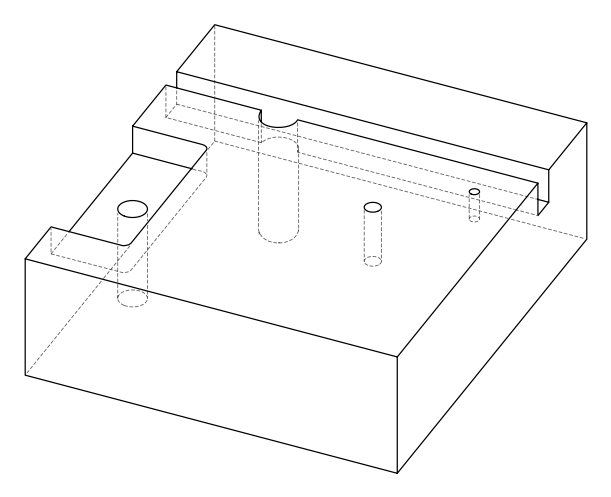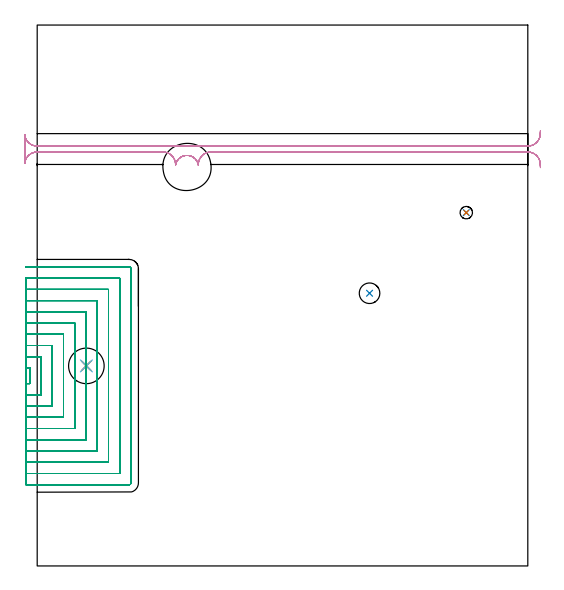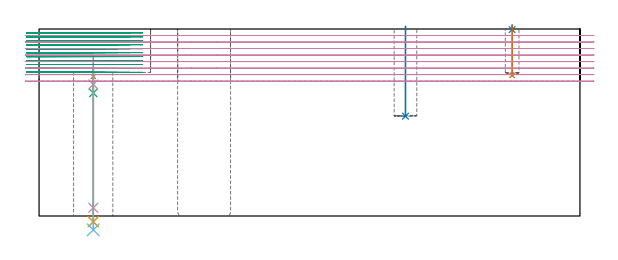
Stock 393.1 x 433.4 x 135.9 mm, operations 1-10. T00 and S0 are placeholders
(PLAN: 11 operations, 9 tool changes, 108.3 min)
(1 SPOT_DRILL | STEP1HOLE | NXT0321_9005460120000 | 0.06 min | 3732 mm3)
(2 SPOT_DRILL_1 | STEP1POCKET | NXT0321_9005460120000 | 0.03 min | 1 mm3)
(3 DRILL_BLIND_HOLE_INTO_CENTER | STEP1HOLE | NXT0301_071 | 0.08 min | 933 mm3)
(4 GUN_DRILL_THROUGH_HOLE | STEP1HOLE | UGT0307_009 | 0.6 min | 10645 mm3)
(5 DRILL_TO_ENLARGE_THROUGH_HOLE | STEP1HOLE | NXT0301_104 | 0.45 min | 5550 mm3)
(6 DRILL_TO_ENLARGE_THROUGH_HOLE_1 | STEP1HOLE | UGT0301_392 | 0.47 min | 65769 mm3)
(7 DRILL_BLIND_HOLE_INTO_CENTER_1 | STEP1POCKET | NXT0301_071 | 0.14 min | 2532 mm3)
(8 INDEXABLE_INSERT_DRILL_BLIND_HOLE_FROM_SOLID | STEP1POCKET_1 | NXT0302_004 | 0.26 min | 13485 mm3)
(9 MILL_SLOT | SLOT_PARTIAL_RECTANGULAR | NXT0201_011 | Follow Part, ap 3, ae 75% | 78.3 min | 455645 mm3)
(10 MILL_RECTANGULAR_SLOT | SLOT_RECTANGULAR | UGT0201_094 | Follow Part, ap 5, ae 75% | 14.47 min | 381240 mm3)
(11 MILL_THROUGH_HOLE_FROM_SOLID_MATERIAL | STEP1HOLE_1 | NXT0201_007 | Circular | 13.41 min | 125332 mm3)
(TOOL NXT0321_9005460120000 | NC Spot Drill, 142deg, 12mm, Carbide, Uncoated | D12 PA142 FL30 Z2)
(TOOL NXT0301_071 | Carbide Drill 10mm [860.1-1000-030A1-MM 2214] | D10 PA140 FL47 Z2)
(TOOL UGT0307_009 | Gun Drill 12 mm | D12 PA130 FL24 Z1)
(TOOL NXT0301_104 | Carbide Drill 14mm [860.1-1400-112A1-MM 2214] | D14 PA140 FL123 Z2)
(TOOL UGT0301_392 | Twist Drill 28.5 mm | D28.5 PA118 FL165 Z2)
(TOOL NXT0302_004 | Index. Insert Drill 16.5mm [880-D1650L20-05] | D16.5 PA176 FL83 Z2)
(TOOL NXT0201_011 | ENDMILL 12mm [2P460-1200-NA 1630] | D12 FL38 Z6)
(TOOL UGT0201_094 | End mill 20 mm | D20 FL38 Z4)
(TOOL NXT0201_007 | ENDMILL 25mm [R216.25-25050GCK54P 1620] | D25 R3 FL54 Z5)
(OP 1 SPOT_DRILL)
G17 G21 G94 G90
T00 M6
G54
G17 G0 G90 X39.4 Y160.3 S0 M3
G43 Z145.9 H0
G94 G81 G98 Z101.4 F250. R107.4
G80
M5
M2
(OP 2 SPOT_DRILL_1)
G17 G21 G94 G90
T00 M6
G54
G17 G0 G90 X343.8 Y283.1 S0 M3
G43 Z145.9 H0
G94 G81 G98 Z135.47 F250. R138.9
G80
M5
M2
(OP 3 DRILL_BLIND_HOLE_INTO_CENTER)
G17 G21 G94 G90
T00 M6
G54
G17 G0 G90 X39.4 Y160.3 S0 M3
G43 Z145.9 H1
G94 G81 G98 Z89.4 F250. R106.4
G80
M5
M2
(OP 4 GUN_DRILL_THROUGH_HOLE)
G17 G21 G94 G90
T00 M6
G54
G17 G0 G90 X39.4 Y160.3 M8
G43 Z145.9 H0
Z115.231
S716 M3
G94 G1 Z95.602 F125. M26
G4 X.084
Z6. F250.
G4 X.084
Z-4.298 F125.
G4 X.084
M5
M9
G0 Z115.231
Z145.9
M2
(OP 5 DRILL_TO_ENLARGE_THROUGH_HOLE)
G17 G21 G94 G90
T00 M6
G54
G17 G0 G90 X39.4 Y160.3 S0 M3
G43 Z145.9 H1
G94 G73 G98 Z-4.048 F250. Q13.556 R106.4
G80
M5
M2
(OP 6 DRILL_TO_ENLARGE_THROUGH_HOLE_1)
G17 G21 G94 G90
T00 M6
G54
G17 G0 G90 X39.4 Y160.3 S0 M3
G43 Z145.9 H0
G94 G73 G98 Z-10.062 F250. Q22.892 R106.4
G80
M5
M2
(OP 7 DRILL_BLIND_HOLE_INTO_CENTER_1)
G17 G21 G94 G90
T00 M6
G54
G17 G0 G90 X343.8 Y283.1 S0 M3
G43 Z145.9 H1
G94 G81 G98 Z102.2 F250. R137.9
G80
M5
M2
(OP 8 INDEXABLE_INSERT_DRILL_BLIND_HOLE_FROM_SOLID)
G17 G21 G94 G90
T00 M6
G54
G17 G0 G90 X266.3 Y218.5 S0 M3
G43 Z145.9 H1
G94 G81 G98 Z72.5 F250. R137.9
G80
M5
M2
(OP 9 MILL_SLOT)
G17 G21 G94 G90
T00 M6
G54
G17 G0 G90 X-9. Y146.1 S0 M3
G43 Z145.9 H1
Z133.036
G94 G1 X-6. F250.
X-5.9 F500.
Y158.6
X-6.
X-9. F250.
Y137.1
X-6.
X3.1 F500.
Y167.6
X-6.
X-9. F250.
Y128.1
X-6.
X12.1 F500.
Y176.6
X-6.
X-9. F250.
Y119.1
X-6.
X21.1 F500.
Y185.6
X-6.
X-9. F250.
Y110.1
X-6.
X30.1 F500.
Y194.6
X-6.
X-9. F250.
Y101.1
X-6.
X39.1 F500.
Y152.062
Y155.062 F250.
Y165.539 F500.
Y168.539 F250.
Y203.6 F500.
X-6.
X-9. F250.
Y92.1
X-6.
X48.1 F500.
Y212.6
X-6.
X-9. F250.
Y83.1
X-6.
X57.1 F500.
Y221.6
X-6.
X-9. F250.
Y74.1
X-6.
X66.1 F500.
Y230.6
X-6.
X-9. F250.
Y65.1
X-6.
X73.7 F500.
G3 X75.1 Y66.5 R1.4
G1 Y238.2
G3 X73.7 Y239.6 R1.4
G1 X-6.
X-9. F250.
G0 Y146.1 Z130.173
G1 X-6.
X-5.9 F500.
Y158.6
X-6.
X-9. F250.
Y137.1
X-6.
X3.1 F500.
Y167.6
X-6.
X-9. F250.
Y128.1
X-6.
X12.1 F500.
Y176.6
X-6.
X-9. F250.
Y119.1
X-6.
X21.1 F500.
Y185.6
X-6.
X-9. F250.
Y110.1
X-6.
X30.1 F500.
Y194.6
X-6.
X-9. F250.
Y101.1
X-6.
X39.1 F500.
Y152.062
Y155.062 F250.
Y165.539 F500.
Y168.539 F250.
Y203.6 F500.
X-6.
X-9. F250.
Y92.1
X-6.
X48.1 F500.
Y212.6
X-6.
X-9. F250.
Y83.1
X-6.
X57.1 F500.
Y221.6
X-6.
X-9. F250.
Y74.1
X-6.
X66.1 F500.
Y230.6
X-6.
X-9. F250.
Y65.1
X-6.
X73.7 F500.
G3 X75.1 Y66.5 R1.4
G1 Y238.2
G3 X73.7 Y239.6 R1.4
G1 X-6.
X-9. F250.
G0 Y146.1 Z127.309
G1 X-6.
X-5.9 F500.
Y158.6
X-6.
X-9. F250.
Y137.1
X-6.
X3.1 F500.
Y167.6
X-6.
X-9. F250.
Y128.1
X-6.
X12.1 F500.
Y176.6
X-6.
X-9. F250.
Y119.1
X-6.
X21.1 F500.
Y185.6
X-6.
X-9. F250.
Y110.1
X-6.
X30.1 F500.
Y194.6
X-6.
X-9. F250.
Y101.1
X-6.
X39.1 F500.
Y152.062
Y155.062 F250.
Y165.539 F500.
Y168.539 F250.
Y203.6 F500.
X-6.
X-9. F250.
Y92.1
X-6.
X48.1 F500.
Y212.6
X-6.
X-9. F250.
Y83.1
X-6.
X57.1 F500.
Y221.6
X-6.
X-9. F250.
Y74.1
X-6.
X66.1 F500.
Y230.6
X-6.
X-9. F250.
Y65.1
X-6.
X73.7 F500.
G3 X75.1 Y66.5 R1.4
G1 Y238.2
G3 X73.7 Y239.6 R1.4
G1 X-6.
X-9. F250.
G0 Y146.1 Z124.445
G1 X-6.
X-5.9 F500.
Y158.6
X-6.
X-9. F250.
Y137.1
X-6.
X3.1 F500.
Y167.6
X-6.
X-9. F250.
Y128.1
X-6.
X12.1 F500.
Y176.6
X-6.
X-9. F250.
Y119.1
X-6.
X21.1 F500.
Y185.6
X-6.
X-9. F250.
Y110.1
X-6.
X30.1 F500.
Y194.6
X-6.
X-9. F250.
Y101.1
X-6.
X39.1 F500.
Y152.062
Y155.062 F250.
Y165.54 F500.
Y168.54 F250.
Y203.6 F500.
X-6.
X-9. F250.
Y92.1
X-6.
X48.1 F500.
Y212.6
X-6.
X-9. F250.
Y83.1
X-6.
X57.1 F500.
Y221.6
X-6.
X-9. F250.
Y74.1
X-6.
X66.1 F500.
Y230.6
X-6.
X-9. F250.
Y65.1
X-6.
X73.7 F500.
G3 X75.1 Y66.5 R1.4
G1 Y238.2
G3 X73.7 Y239.6 R1.4
G1 X-6.
X-9. F250.
G0 Y146.1 Z121.582
G1 X-6.
X-5.9 F500.
Y158.6
X-6.
X-9. F250.
Y137.1
X-6.
X3.1 F500.
Y167.6
X-6.
X-9. F250.
Y128.1
X-6.
X12.1 F500.
Y176.6
X-6.
X-9. F250.
Y119.1
X-6.
X21.1 F500.
Y185.6
X-6.
X-9. F250.
Y110.1
X-6.
X30.1 F500.
Y194.6
X-6.
X-9. F250.
Y101.1
X-6.
X39.1 F500.
Y152.062
Y155.062 F250.
Y165.539 F500.
Y168.539 F250.
Y203.6 F500.
X-6.
X-9. F250.
Y92.1
X-6.
X48.1 F500.
Y212.6
X-6.
X-9. F250.
Y83.1
X-6.
X57.1 F500.
Y221.6
X-6.
X-9. F250.
Y74.1
X-6.
X66.1 F500.
Y230.6
X-6.
X-9. F250.
Y65.1
X-6.
X73.7 F500.
G3 X75.1 Y66.5 R1.4
G1 Y238.2
G3 X73.7 Y239.6 R1.4
G1 X-6.
X-9. F250.
G0 Y146.1 Z118.718
G1 X-6.
X-5.9 F500.
Y158.6
X-6.
X-9. F250.
Y137.1
X-6.
X3.1 F500.
Y167.6
X-6.
X-9. F250.
Y128.1
X-6.
X12.1 F500.
Y176.6
X-6.
X-9. F250.
Y119.1
X-6.
X21.1 F500.
Y185.6
X-6.
X-9. F250.
Y110.1
X-6.
X30.1 F500.
Y194.6
X-6.
X-9. F250.
Y101.1
X-6.
X39.1 F500.
Y152.062
Y155.062 F250.
Y165.539 F500.
Y168.539 F250.
Y203.6 F500.
X-6.
X-9. F250.
Y92.1
X-6.
X48.1 F500.
Y212.6
X-6.
X-9. F250.
Y83.1
X-6.
X57.1 F500.
Y221.6
X-6.
X-9. F250.
Y74.1
X-6.
X66.1 F500.
Y230.6
X-6.
X-9. F250.
Y65.1
X-6.
X73.7 F500.
G3 X75.1 Y66.5 R1.4
G1 Y238.2
G3 X73.7 Y239.6 R1.4
G1 X-6.
X-9. F250.
G0 Y146.1 Z115.855
G1 X-6.
X-5.9 F500.
Y158.6
X-6.
X-9. F250.
Y137.1
X-6.
X3.1 F500.
Y167.6
X-6.
X-9. F250.
Y128.1
X-6.
X12.1 F500.
Y176.6
X-6.
X-9. F250.
Y119.1
X-6.
X21.1 F500.
Y185.6
X-6.
X-9. F250.
Y110.1
X-6.
X30.1 F500.
Y194.6
X-6.
X-9. F250.
Y101.1
X-6.
X39.1 F500.
Y152.062
Y155.062 F250.
Y165.539 F500.
Y168.539 F250.
Y203.6 F500.
X-6.
X-9. F250.
Y92.1
X-6.
X48.1 F500.
Y212.6
X-6.
X-9. F250.
Y83.1
X-6.
X57.1 F500.
Y221.6
X-6.
X-9. F250.
Y74.1
X-6.
X66.1 F500.
Y230.6
X-6.
X-9. F250.
Y65.1
X-6.
X73.7 F500.
G3 X75.1 Y66.5 R1.4
G1 Y238.2
G3 X73.7 Y239.6 R1.4
G1 X-6.
X-9. F250.
G0 Y146.1 Z112.991
G1 X-6.
X-5.9 F500.
Y158.6
X-6.
X-9. F250.
Y137.1
X-6.
X3.1 F500.
Y167.6
X-6.
X-9. F250.
Y128.1
X-6.
X12.1 F500.
Y176.6
X-6.
X-9. F250.
Y119.1
X-6.
X21.1 F500.
Y185.6
X-6.
X-9. F250.
Y110.1
X-6.
X30.1 F500.
Y194.6
X-6.
X-9. F250.
Y101.1
X-6.
X39.1 F500.
Y152.062
Y155.062 F250.
Y165.539 F500.
Y168.539 F250.
Y203.6 F500.
X-6.
X-9. F250.
Y92.1
X-6.
X48.1 F500.
Y212.6
X-6.
X-9. F250.
Y83.1
X-6.
X57.1 F500.
Y221.6
X-6.
X-9. F250.
Y74.1
X-6.
X66.1 F500.
Y230.6
X-6.
X-9. F250.
Y65.1
X-6.
X73.7 F500.
G3 X75.1 Y66.5 R1.4
G1 Y238.2
G3 X73.7 Y239.6 R1.4
G1 X-6.
X-9. F250.
G0 Y146.1 Z110.127
G1 X-6.
X-5.9 F500.
Y158.6
X-6.
X-9. F250.
Y137.1
X-6.
X3.1 F500.
Y167.6
X-6.
X-9. F250.
Y128.1
X-6.
X12.1 F500.
Y176.6
X-6.
X-9. F250.
Y119.1
X-6.
X21.1 F500.
Y185.6
X-6.
X-9. F250.
Y110.1
X-6.
X30.1 F500.
Y194.6
X-6.
X-9. F250.
Y101.1
X-6.
X39.1 F500.
Y152.062
Y155.062 F250.
Y165.54 F500.
Y168.54 F250.
Y203.6 F500.
X-6.
X-9. F250.
Y92.1
X-6.
X48.1 F500.
Y212.6
X-6.
X-9. F250.
Y83.1
X-6.
X57.1 F500.
Y221.6
X-6.
X-9. F250.
Y74.1
X-6.
X66.1 F500.
Y230.6
X-6.
X-9. F250.
Y65.1
X-6.
X73.7 F500.
G3 X75.1 Y66.5 R1.4
G1 Y238.2
G3 X73.7 Y239.6 R1.4
G1 X-6.
X-9. F250.
G0 Y146.1 Z107.264
G1 X-6.
X-5.9 F500.
Y158.6
X-6.
X-9. F250.
Y137.1
X-6.
X3.1 F500.
Y167.6
X-6.
X-9. F250.
Y128.1
X-6.
X12.1 F500.
Y176.6
X-6.
X-9. F250.
Y119.1
X-6.
X21.1 F500.
Y185.6
X-6.
X-9. F250.
Y110.1
X-6.
X30.1 F500.
Y194.6
X-6.
X-9. F250.
Y101.1
X-6.
X39.1 F500.
Y152.062
Y155.062 F250.
Y165.539 F500.
Y168.539 F250.
Y203.6 F500.
X-6.
X-9. F250.
Y92.1
X-6.
X48.1 F500.
Y212.6
X-6.
X-9. F250.
Y83.1
X-6.
X57.1 F500.
Y221.6
X-6.
X-9. F250.
Y74.1
X-6.
X66.1 F500.
Y230.6
X-6.
X-9. F250.
Y65.1
X-6.
X73.7 F500.
G3 X75.1 Y66.5 R1.4
G1 Y238.2
G3 X73.7 Y239.6 R1.4
G1 X-6.
X-9. F250.
G0 Y146.1 Z104.4
G1 X-6.
X-5.9 F500.
Y158.6
X-6.
X-9. F250.
Y137.1
X-6.
X3.1 F500.
Y167.6
X-6.
X-9. F250.
Y128.1
X-6.
X12.1 F500.
Y176.6
X-6.
X-9. F250.
Y119.1
X-6.
X21.1 F500.
Y185.6
X-6.
X-9. F250.
Y110.1
X-6.
X30.1 F500.
Y194.6
X-6.
X-9. F250.
Y101.1
X-6.
X39.1 F500.
Y152.062
Y155.062 F250.
Y165.539 F500.
Y168.539 F250.
Y203.6 F500.
X-6.
X-9. F250.
Y92.1
X-6.
X48.1 F500.
Y212.6
X-6.
X-9. F250.
Y83.1
X-6.
X57.1 F500.
Y221.6
X-6.
X-9. F250.
Y74.1
X-6.
X66.1 F500.
Y230.6
X-6.
X-9. F250.
Y65.1
X-6.
X73.7 F500.
G3 X75.1 Y66.5 R1.4
G1 Y238.2
G3 X73.7 Y239.6 R1.4
G1 X-6.
X-9. F250.
G0 Z145.9
M5
M2
(OP 10 MILL_RECTANGULAR_SLOT)
G17 G21 G94 G90
T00 M6
G54
G17 G0 G90 X403.224 Y348.95 S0 M3
G43 Z145.9 H0
Z131.162
G94 G1 X403.09 Y345.953 F250.
G2 X393.1 Y336.4 R10. F500.
G1 X0.
G2 X-9.97 Y345.626 R10.
G1 X-10.
Y322.474
X-9.97
G2 X0. Y331.7 R10.
G1 X100.854
G2 X110.827 Y320.97 R10.
G1 X110.837 Y320.969
G2 X129.163 Y320.969 R9.25
G1 X129.173 Y320.97
G2 X139.146 Y331.7 R10.
G1 X393.1
G2 X403.09 Y322.147 R10.
G1 X403.224 Y319.15 F250.
G0 Y348.95 Z126.425
G1 X403.09 Y345.953
G2 X393.1 Y336.4 R10. F500.
G1 X0.
G2 X-9.97 Y345.626 R10.
G1 X-10.
Y322.474
X-9.97
G2 X0. Y331.7 R10.
G1 X100.854
G2 X110.827 Y320.97 R10.
G1 X110.837 Y320.969
G2 X129.163 Y320.969 R9.25
G1 X129.173 Y320.97
G2 X139.146 Y331.7 R10.
G1 X393.1
G2 X403.09 Y322.147 R10.
G1 X403.224 Y319.15 F250.
G0 Y348.95 Z121.687
G1 X403.09 Y345.953
G2 X393.1 Y336.4 R10. F500.
G1 X0.
G2 X-9.97 Y345.626 R10.
G1 X-10.
Y322.474
X-9.97
G2 X0. Y331.7 R10.
G1 X100.854
G2 X110.827 Y320.97 R10.
G1 X110.837 Y320.969
G2 X129.163 Y320.969 R9.25
G1 X129.173 Y320.97
G2 X139.146 Y331.7 R10.
G1 X393.1
G2 X403.09 Y322.147 R10.
G1 X403.224 Y319.15 F250.
G0 Y348.95 Z116.95
G1 X403.09 Y345.953
G2 X393.1 Y336.4 R10. F500.
G1 X0.
G2 X-9.97 Y345.626 R10.
G1 X-10.
Y322.474
X-9.97
G2 X0. Y331.7 R10.
G1 X100.854
G2 X110.827 Y320.97 R10.
G1 X110.837 Y320.969
G2 X129.163 Y320.969 R9.25
G1 X129.173 Y320.97
G2 X139.146 Y331.7 R10.
G1 X393.1
G2 X403.09 Y322.147 R10.
G1 X403.224 Y319.15 F250.
G0 Y348.95 Z112.212
G1 X403.09 Y345.953
G2 X393.1 Y336.4 R10. F500.
G1 X0.
G2 X-9.97 Y345.626 R10.
G1 X-10.
Y322.474
X-9.97
G2 X0. Y331.7 R10.
G1 X100.854
G2 X110.827 Y320.97 R10.
G1 X110.837 Y320.969
G2 X129.163 Y320.969 R9.25
G1 X129.173 Y320.97
G2 X139.146 Y331.7 R10.
G1 X393.1
G2 X403.09 Y322.147 R10.
G1 X403.224 Y319.15 F250.
G0 Y348.95 Z107.475
G1 X403.09 Y345.953
G2 X393.1 Y336.4 R10. F500.
G1 X0.
G2 X-9.97 Y345.626 R10.
G1 X-10.
Y322.474
X-9.97
G2 X0. Y331.7 R10.
G1 X100.854
G2 X110.827 Y320.97 R10.
G1 X110.837 Y320.969
G2 X129.163 Y320.969 R9.25
G1 X129.173 Y320.97
G2 X139.146 Y331.7 R10.
G1 X393.1
G2 X403.09 Y322.147 R10.
G1 X403.224 Y319.15 F250.
G0 Y348.95 Z102.737
G1 X403.09 Y345.953
G2 X393.1 Y336.4 R10. F500.
G1 X0.
G2 X-9.97 Y345.626 R10.
G1 X-10.
Y322.474
X-9.97
G2 X0. Y331.7 R10.
G1 X100.854
G2 X110.827 Y320.97 R10.
G1 X110.837 Y320.969
G2 X129.163 Y320.969 R9.25
G1 X129.173 Y320.97
G2 X139.146 Y331.7 R10.
G1 X393.1
G2 X403.09 Y322.147 R10.
G1 X403.224 Y319.15 F250.
G0 Y348.95 Z98.
G1 X403.09 Y345.953
G2 X393.1 Y336.4 R10. F500.
G1 X0.
G2 X-9.97 Y345.626 R10.
G1 X-10.
Y322.474
X-9.97
G2 X0. Y331.7 R10.
G1 X100.854
G2 X110.827 Y320.97 R10.
G1 X110.837 Y320.969
G2 X129.163 Y320.969 R9.25
G1 X129.173 Y320.97
G2 X139.146 Y331.7 R10.
G1 X393.1
G2 X403.09 Y322.147 R10.
G1 X403.224 Y319.15 F250.
G0 Z145.9
M5
M2
